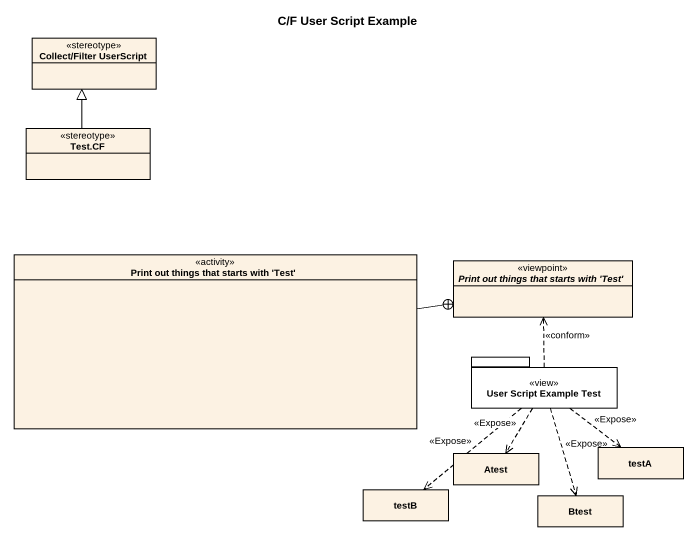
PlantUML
@startuml
title C/F User Script Example
hide circle
hide empty members
class "Collect/Filter UserScript" as Collect_Filter_UserScript <<stereotype>>
class "Test.CF" as Test_CF <<stereotype>>
class "Print out things that starts with 'Test'" as Print_out_things_that <<activity>>
abstract class "Print out things that starts with 'Test'" as Print_out_things_that_2 <<viewpoint>>
package "User Script Example Test" as User_Script_Example_Test <<view>> {
}
class Atest
class testA
class testB
class Btest
Test_CF -up-|> Collect_Filter_UserScript
Print_out_things_that -right-+ Print_out_things_that_2
User_Script_Example_Test .up.> Print_out_things_that_2 : <<conform>>
User_Script_Example_Test ..> Atest : <<Expose>>
User_Script_Example_Test ..> testA : <<Expose>>
User_Script_Example_Test ..> testB : <<Expose>>
User_Script_Example_Test ..> Btest : <<Expose>>
@enduml
